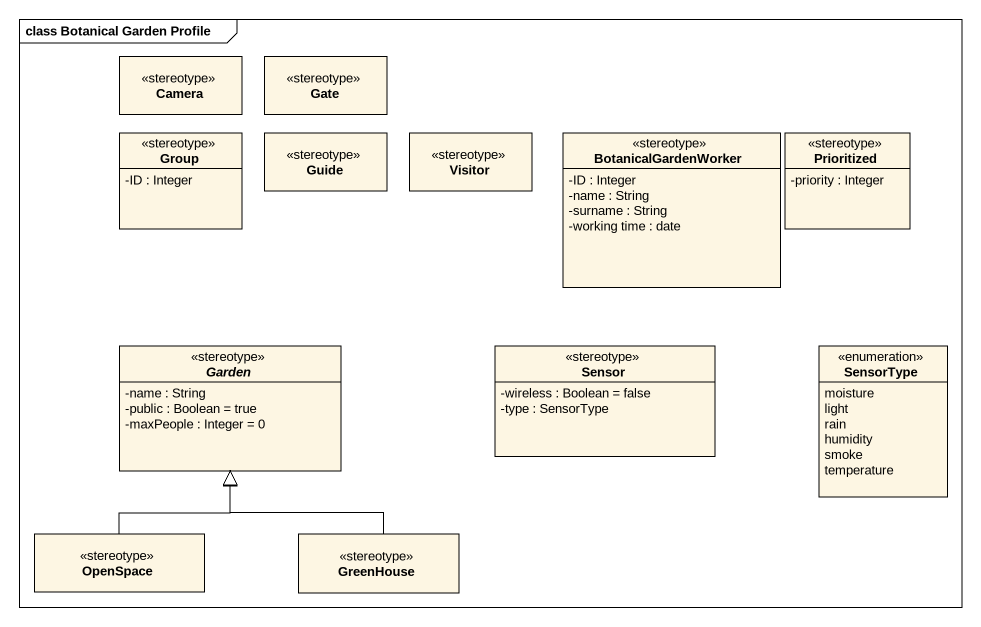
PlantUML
@startuml
mainframe class Botanical Garden Profile
hide circle
hide empty members
skinparam classAttributeIconSize 0
class Camera <<stereotype>>
class Gate <<stereotype>>
class "Group" as Group_ <<stereotype>> {
  -ID : Integer
}
class Guide <<stereotype>>
class Visitor <<stereotype>>
class BotanicalGardenWorker <<stereotype>> {
  -ID : Integer
  -name : String
  -surname : String
  -working time : date
}
class Prioritized <<stereotype>> {
  -priority : Integer
}
abstract class Garden <<stereotype>> {
  -name : String
  -public : Boolean = true
  -maxPeople : Integer = 0
}
class Sensor <<stereotype>> {
  -wireless : Boolean = false
  -type : SensorType
}
enum SensorType {
  moisture
  light
  rain
  humidity
  smoke
  temperature
}
class OpenSpace <<stereotype>>
class GreenHouse <<stereotype>>
OpenSpace -up-|> Garden
GreenHouse -up-|> Garden
@enduml
